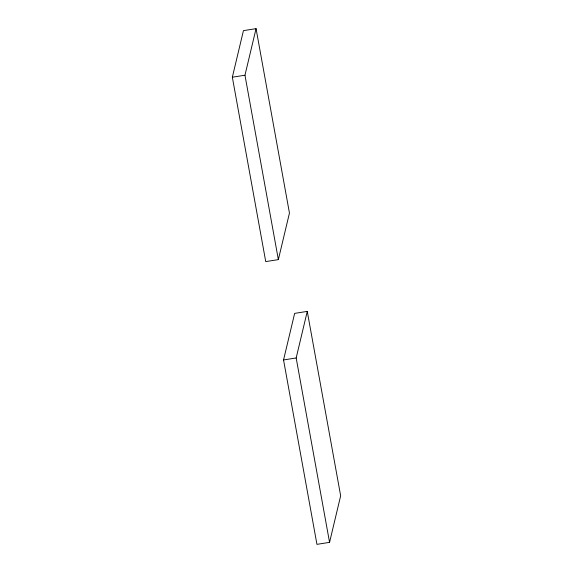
<?xml version="1.0" encoding="UTF-8"?>
<svg xmlns="http://www.w3.org/2000/svg" width="573" height="573" viewBox="0 0 573 573"><rect width="100%" height="100%" fill="white"/><g stroke="black" fill="none" stroke-linecap="round" stroke-linejoin="round"><path stroke-width="0.86" d="M232.344 77.212L243.439 30.634L256.059 28.65L289.451 213.049L278.356 259.619L265.736 261.603L232.344 77.212L244.965 75.221L256.059 28.65M283.549 359.951L294.644 313.381L307.264 311.397L340.656 495.788L329.561 542.366L316.941 544.35L283.549 359.951L296.169 357.967L307.264 311.397M244.965 75.221L278.356 259.619M296.169 357.967L329.561 542.366"/></g></svg>
